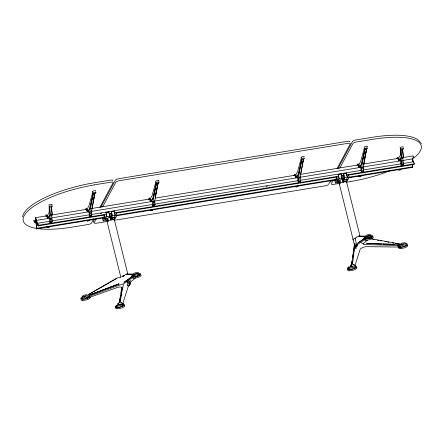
<?xml version="1.0" encoding="UTF-8"?>
<svg xmlns="http://www.w3.org/2000/svg" width="444" height="444" viewBox="0 0 444 444"><rect width="100%" height="100%" fill="white"/><g stroke="black" fill="none" stroke-linecap="round" stroke-linejoin="round"><path stroke-width="0.67" d="M123.499 284.549L119.503 302.719M352.07 261.61L351.687 264.752L350.549 265.773L351.687 264.752L352.164 261.705M397.891 245.554L397.874 246.176L397.946 245.299M352.63 257.531L354.578 243.251M352.925 256.216L354.534 244.555M119.691 301.726L120.169 298.296M120.84 293.495L121.695 287.324M120.313 301.626L121.695 292.302M355.566 265.728L353.152 264.513L352.503 263.658L353.874 254.334M93.007 202.048L94.872 193.362L91.475 211.788L91.836 215.174L90.182 215.445L89.816 212.06L93.218 193.634L92.729 193.268L93.684 192.507L95.632 192.191L96.076 192.391L95.876 192.757L94.872 193.362L93.218 193.634L89.644 208.397L88.079 211.166L87.129 211.688L86.425 209.402L86.219 209.746M155.6 194.389L158.042 183.033L154.645 201.459L155.006 204.845L153.352 205.117L152.986 201.726L156.388 183.3L155.899 182.939L156.854 182.179L158.802 181.862L159.246 182.057L159.046 182.429L158.042 183.033L156.388 183.3L152.814 198.068L151.249 200.838L150.294 201.36L149.456 199.117M302.159 165.268L303.452 159.252L300.05 177.678L300.416 181.069L298.762 181.341L298.396 177.95L301.792 159.524L301.304 159.163L303.296 158.131L304.651 158.28L303.452 159.252L301.792 159.524L298.224 174.292L296.659 177.062L295.959 174.548L297.491 171.834L301.298 158.075M364.752 157.609L366.616 148.923L363.22 167.349L363.586 170.74L361.927 171.007L361.566 167.621L364.962 149.195L364.474 148.834L366.466 147.797L367.821 147.952L366.616 148.923L364.962 149.195L361.394 163.964L359.829 166.733L359.129 164.219L360.661 161.505L364.285 148.401M94.872 193.362L92.124 207.992L91.569 209.091M155.289 197.663L158.042 183.033M300.699 173.887L303.452 159.252M366.616 148.923L363.869 163.559L363.32 164.652M49.722 221.29L37.657 223.26L37.673 223.648L36.541 220.379L36.73 219.447L36.258 219.009C35.714 221.467 37.263 223.732 38.134 225.891L104.273 215.074M93.218 193.634L90.054 208.33L88.689 210.894L89.738 216.9L89.993 215.179L90.182 215.445M156.388 183.3L153.224 198.002L151.854 200.56L152.908 206.571L153.163 204.845L153.352 205.117M301.792 159.524L298.634 174.226L297.264 176.784L298.312 182.789L298.568 181.069L299.672 180.891M364.962 149.195L361.805 163.897L360.434 166.456L361.483 172.461L361.738 170.74L361.927 171.007M294.794 175.635L294.999 175.297L295.704 177.583L295.521 175.58A2.253 0.561 80.7 0 0 294.594 174.259L293.889 175.574M357.964 165.307L358.169 164.968L358.874 167.255L358.691 165.251A2.253 0.561 80.7 0 0 357.759 163.93L357.059 165.24M397.696 158.808L397.902 158.469L398.607 160.756L398.423 158.752A2.253 0.561 80.7 0 0 397.491 157.431L396.792 158.747M92.718 192.18L88.917 205.938L87.379 208.652L88.079 211.166M155.888 181.851L152.087 195.61L150.549 198.324L151.249 200.838M351.698 264.33L351.881 263.758M365.246 236.286L357.881 236.269L355.55 238.012L355.228 238.922L356.221 242.935L355.539 245.077L356.299 248.346L355.194 248.079L339.288 183.777M116.012 307.026A4.113 1.232 -13.9 0 0 121.107 306.66A4.113 1.232 -13.9 0 0 123.576 304.501L122.699 303.868L128 287.151L130.32 284.243L129.742 282.001L130.475 280.43M113.858 219.941L115.246 217.149L112.643 217.577L113.187 219.78M346.043 181.973L347.436 179.182L344.827 179.609L345.377 181.812M51.837 215.59L52.392 214.491L51.326 206.982L52.331 206.377L52.531 206.01L52.087 205.811L50.139 206.133L49.184 206.893L49.673 207.254L50.327 214.829L48.957 217.388L50.005 223.393L50.261 221.673L52.109 221.673L51.621 214.963M403.047 158.158L403.602 157.059L402.536 149.55L403.541 148.945L403.74 148.579L403.296 148.379L401.348 148.701L400.394 149.462L400.882 149.822L401.537 157.398L400.166 159.957L401.215 165.967L401.47 164.241L402.575 164.064M102.686 218.043L36.547 228.86L36.863 228.266L36.569 224.714L35.598 220.796L36.702 220.613M38.134 225.891L38.45 225.297L37.657 223.26M45.582 216.178L46.281 214.863A2.253 0.561 80.7 0 1 47.214 216.184L47.397 218.187L46.553 215.945M51.937 204.773L52.131 204.407L50.777 204.251L48.984 204.923L48.785 205.289L49.229 205.489M51.16 216.095L51.981 214.557L51.326 206.982L49.673 207.254L49.911 214.896L48.346 217.665L47.608 217.788M48.096 226.962L47.802 227.517L47.419 226.978L47.441 227.561L49.456 227.245L49.756 226.69M51.659 223.127L51.915 221.406L52.109 221.673M85.315 209.679L86.014 208.364A2.253 0.561 80.7 0 1 86.946 209.685L87.34 211.288M95.482 191.153L95.676 190.787L94.322 190.631L92.53 191.297L92.33 191.664L92.774 191.864M91.264 211.011L91.481 210.611M87.829 220.463L87.535 221.018L87.152 220.485L87.174 221.068L89.189 220.746L89.483 220.191M91.392 216.628L91.647 214.907L91.836 215.174M93.745 218.864L91.481 223.088A2.764 0.827 -13.9 0 1 88.334 224.464L71.778 227.173A61.644 18.437 -13.9 0 1 24.165 215.673A61.644 18.437 -13.9 0 1 94.406 184.904M99.883 207.398L113.126 182.656A2.764 0.827 -13.9 0 0 110.994 182.14L94.439 184.848M94.361 219.414L93.717 220.618A3.036 0.91 -13.9 0 0 93.723 220.979M100.821 207.348L115.346 180.209A3.036 0.91 -13.9 0 1 118.809 178.693L347.424 141.309A3.036 0.91 -13.9 0 1 349.772 141.875M96.476 218.42L94.217 222.638A3.036 0.91 -13.9 0 0 96.564 223.204L107.515 221.417M102.614 206.96L115.851 182.229A3.036 0.91 -13.9 0 1 119.308 180.714L347.924 143.329A3.036 0.91 -13.9 0 1 350.272 143.895L337.035 168.626M103.208 220.912L105.156 217.277L104.462 214.469L103.974 215.379L104.373 216.983L103.002 217.194L102.514 218.104L103.208 220.912L107.126 220.546M109.002 218.032L109.968 216.217L108.93 212.004L106.033 212.482L106.915 216.988L105.156 217.277M104.373 216.983L103.397 218.798L103.002 217.194M105.073 218.814L107.393 220.729L107.431 221.828L107.237 221.023L104.912 219.108L107.676 218.387L108.419 221.395M108.93 212.004L107.609 212.493M106.915 216.988L106.033 212.482M113.892 218.06L115.351 215.34L114.308 211.128L111.411 211.599L111.377 215.279M114.152 211.422L114.308 211.128M112.293 216.111L111.999 214.907L109.513 215.312L109.812 216.517L112.454 215.812L111.411 211.599M115.09 217.449L115.246 217.149M116.256 212.543L116.95 215.346L115.002 218.986L113.831 219.175M155.5 181.335L157.492 180.303L158.847 180.453L158.652 180.819M148.479 199.35L149.184 198.035A2.253 0.561 80.7 0 1 150.116 199.356L150.51 200.96M150.999 210.134L150.699 210.689L150.322 210.151L150.344 210.739L152.359 210.417L152.653 209.862M154.562 206.299L154.817 204.579L155.006 204.845M304.057 157.043L304.257 156.677L302.902 156.527L301.104 157.193L300.91 157.559L301.354 157.759M299.844 176.906L300.055 176.507M296.409 186.358L296.109 186.913L295.732 186.375L295.754 186.957L297.763 186.641L298.063 186.086M299.972 182.523L300.227 180.797L300.416 181.069M328.638 184.304L330.575 180.686M331.518 180.63L330.874 181.84A2.764 0.827 -13.9 0 0 330.88 182.168M337.978 168.559L352.519 141.403A2.764 0.827 -13.9 0 1 355.666 140.027L372.222 137.318A61.644 18.437 -13.9 0 1 420.446 142.757M333.311 180.236L331.374 183.86A2.764 0.827 -13.9 0 0 333.511 184.377L340.132 183.294M339.771 168.171L353.019 143.429A2.764 0.827 -13.9 0 1 356.166 142.047L372.721 139.338A61.644 18.437 -13.9 0 1 412.531 158.93L413.63 162.171L413.619 161.783L402.919 163.531M335.398 182.945L337.346 179.309L336.646 176.501L336.164 177.411L336.558 179.015L335.187 179.226L334.704 180.136L335.398 182.945L337.157 182.656M337.346 179.309L339.099 179.021L338.217 174.514L341.114 174.037L341.997 178.549L344.483 178.138L344.183 176.94L341.702 177.345L341.997 178.549M336.558 179.015L335.586 180.83L335.187 179.226M337.257 180.847L339.582 182.762L339.621 183.86L339.421 183.056L337.101 181.141L339.865 180.419L340.409 182.628M341.114 174.037L341.303 175.741M338.217 174.514L339.26 178.727L336.996 182.956L339.31 182.573M343.567 177.311L343.601 173.632L346.498 173.16L347.535 177.372L346.337 179.62M346.337 173.454L346.498 173.16M343.667 179.659L344.638 177.844L343.601 173.632M343.234 182.051L343.073 182.345L342.33 179.337L342.829 178.405L343.234 182.051L344.061 181.912L343.656 178.272M347.275 179.481L347.436 179.182M348.44 174.57L349.139 177.378L347.191 181.019L346.02 181.208M367.227 146.714L367.421 146.348L366.067 146.193L364.274 146.864L364.08 147.23L364.518 147.43M363.014 166.578L363.225 166.178M359.573 176.029L359.279 176.584L358.902 176.046L358.919 176.629L360.933 176.312L361.233 175.757M363.142 172.189L363.397 170.468L363.586 170.74M403.146 147.341L403.341 146.975L401.987 146.825L400.194 147.491L399.994 147.858L400.438 148.057M402.369 158.663L403.191 157.126L402.536 149.55L400.882 149.822L401.126 157.465L399.556 160.234L398.862 157.72L400.394 155.006L400.388 148.374M399.306 169.53L399.012 170.085L398.629 169.547L398.651 170.13L400.666 169.813L400.965 169.258M402.869 165.695L403.124 163.975L403.319 164.241L401.47 164.241M349.101 177.75L412.504 167.382L412.82 166.789L412.57 164.363M413.619 161.783L414.413 163.819L414.091 164.413L348.634 175.114M381.707 243.984L366.455 243.456L398.49 244.439L397.902 243.601L370.734 238.672M127.511 285.969L128.111 284.926M365.567 237.829L357.259 243.345L355.661 245.748L356.893 244.305M366.394 237.279L358.125 242.862M349.4 267.377L350.743 266.572L355.056 247.497L357.376 244.589L364.913 239.466M347.852 267.638L348.607 266.678M81.957 296.326L83.944 295.155L86.924 294.666M124.487 282.062L133.977 275.591M123.843 282.351L133.383 275.796M135.792 277.7L130.963 281.613L130.175 283.655L129.076 283.389L128.244 280.047M367.443 240.165L363.148 243.645A5.195 1.554 -13.9 0 0 367.055 244.589L398.867 245.493L401.504 244.627M132.19 277.8L125.186 282.556A5.195 1.554 -13.9 0 1 119.425 285.081L90.077 295.987M412.47 158.108L412.498 158.902L403.169 160.428M87.807 294.883L116.988 278.055L120.651 277.15M137.207 275.591L139 274.52M137.401 276.39L139.194 275.319M369.391 237.623L367.854 237.041L369.391 237.623L371.184 236.552M369.591 238.422L371.384 237.351M88.994 294.317L116.828 278.355M79.865 221.65L80.625 221.256M35.526 217.682L35.681 219.719L35.914 218.925L35.526 217.682L47.053 215.795M412.953 156.016L413.375 156.405L413.519 157.836L413.042 157.392M133.478 273.454L136.341 272.499L138.639 272.61M117.105 304.046L118.404 303.474M365.662 235.487L368.531 234.532L370.823 234.643M355.91 246.742L357.537 246.032L357.204 244.694M36.547 228.86L36.219 224.725L35.587 222.161L35.198 222.311L35.226 220.94L35.598 220.796M89.555 295.049L118.82 283.949M89.66 295.01L119.081 283.938L89.699 294.933M89.927 297.241L118.315 287.151A5.195 1.554 -13.9 0 1 122.222 288.095L118.559 304.54L116.766 305.616A4.113 1.232 -13.9 0 0 115.862 306.404M86.447 297.541L88.556 296.842M86.647 298.34L89.283 297.474M400.122 243.812L397.902 243.601L398.668 244.694L401.304 243.823M124.714 275.685L122.294 276.446L123.937 275.741L125.713 274.237L133.061 274.253M143.029 211.322L141.087 211.638M288.439 187.546L286.053 187.662M351.609 177.212L349.217 177.334M401.42 243.24L404.401 242.751L406.399 243.462M49.911 214.896L52.392 214.491M403.602 157.059L401.126 157.465M51.843 215.013L86.752 209.307M91.547 208.519L149.728 199.006M155.2 198.113L295.521 175.164M300.311 174.381L358.497 164.868M363.286 164.086L398.196 158.375M402.986 157.592L413.142 155.933M295.92 177.184L297.985 176.845M359.085 166.855L360.861 166.561M398.817 160.356L400.888 160.018M36.541 220.379L49.29 218.298M52.026 217.849L88.989 211.805M91.042 211.466L152.647 201.393M154.018 201.171L297.758 177.667M299.811 177.328L360.733 167.371M362.787 167.033L400.433 160.878M35.226 220.94L36.464 220.735M50.45 221.945L50.089 218.553L51.743 218.282M89.816 212.06L91.475 211.788M152.986 201.726L154.645 201.459M298.396 177.95L300.05 177.678M361.566 167.621L363.22 167.349M401.659 164.513L401.298 161.122L402.952 160.856L402.83 157.531M50.372 219.702L52.026 219.43M90.104 213.209L91.758 212.937M153.269 202.875L154.928 202.608M298.679 179.099L300.333 178.827M361.849 168.77L363.503 168.498M401.581 162.271L403.235 162.005L402.952 160.856M51.776 220.951L89.427 214.796M91.481 214.463L153.08 204.384M154.451 204.162L298.19 180.658M300.244 180.32L361.166 170.363M363.22 170.024L400.865 163.869M100.388 213.392L101.759 213.17M266.034 186.308L267.405 186.086M338.062 174.808L339.799 174.525M343.44 173.931L345.177 173.648M50.305 222.838L51.959 222.572M90.038 216.345L91.692 216.073M153.202 206.016L154.862 205.744M298.612 182.234L300.266 181.962M361.782 171.906L363.436 171.634M401.515 165.407L403.169 165.14M38.45 225.297L106.649 214.147M108.702 213.808L111.438 213.364M114.175 212.915L338.689 176.201M341.425 175.752L344.161 175.308M346.215 174.969L414.413 163.819M109.751 214.18L111.805 213.842M115.912 213.17L337.002 177.017M341.109 176.346L343.845 175.902M107.071 216.694L109.968 216.217M112.454 215.812L115.351 215.34M339.26 178.727L342.158 178.249M344.638 177.844L347.535 177.372M36.863 228.266L104.373 217.227M116.694 215.212L335.731 179.393M348.734 177.267L412.82 166.789M115.19 215.634L116.95 215.346M349.139 177.378L347.38 177.667L346.686 174.858M116.378 215.806L334.726 180.098M104.912 219.108L106.216 218.898M113.137 217.765L114.435 217.554M337.101 181.141L339.704 180.719M346.753 182.207L350.061 181.668M114.358 220.296L325.18 185.82A3.036 0.91 -13.9 0 0 328.205 184.743M78.827 221.922L77.472 221.772M358.708 236.136L365.246 236.175M126.54 274.098L133.716 274.148M383.089 244.028L394.183 244.411M400.194 247.069L365.945 246.659A5.195 1.554 -13.9 0 0 360.184 249.184L354.884 265.901L355.766 266.533M372.621 239.322L373.981 239.566M377.383 240.171L378.743 240.415M380.103 240.659L381.463 240.903M384.865 241.508L386.225 241.752M387.584 241.997L388.944 242.241M392.341 242.851L393.7 243.09M395.066 243.334L397.785 243.823M363.159 243.512L361.089 242.729M354.684 265.096L353.152 264.513L352.503 263.658M365.451 239.1L364.574 238.467A4.113 1.232 -13.9 0 0 368.642 238.4A4.113 1.232 -13.9 0 0 372.288 236.563M133.267 277.067L132.384 276.434A4.113 1.232 -13.9 0 0 136.458 276.368A4.113 1.232 -13.9 0 0 140.099 274.531M122.5 303.063L123.377 303.696M129.742 282.001L128.588 280.158M400.666 169.813L400.288 169.281L400.31 169.863M297.763 186.641L297.386 186.103L297.408 186.691M151.976 209.884L152.359 210.417M89.189 220.746L88.811 220.213L88.828 220.796M46.714 226.534L47.441 227.561M37.041 223.826L37.951 225.152M421.223 143.329L421.362 143.895M412.193 159.08L412.837 161.694M412.271 166.445L412.504 167.382M346.592 181.973L360.045 236.336M343.428 180.308L343.7 181.407M339.838 181.269L340.248 182.922M114.497 212.826L115.052 215.074M114.408 219.941L127.861 274.303M112.621 218.426L112.893 219.525M127.178 280.836L128.033 282.989L129.015 283.361L129.459 284.993L127.833 285.703L126.679 281.024M111.244 218.276L111.516 219.375M110.689 219.514L110.145 217.305L110.645 216.372L111.044 220.019L111.871 219.885L111.472 216.239M107.653 219.236L107.925 220.341M120.885 277.439L107.243 222.333A3.896 1.166 -13.9 0 1 110.55 220.008A3.896 1.166 -13.9 0 1 114.546 220.529M93.712 222.483L93.512 221.301M48.346 217.665L47.647 215.151L49.184 212.437L49.173 206.466M354.812 246.437L354.95 247.086M402.48 151.349L402.641 152.647M51.271 208.78L51.432 210.079M38.245 224.986L38.295 226.068M36.569 224.714L36.68 227.528M412.598 164.863L412.637 166.05M403.235 162.005L403.319 164.241M402.536 149.55L402.636 152.214M400.882 149.822L400.932 151.154M401.176 157.798L401.298 161.122M360.556 175.774L360.578 176.357M51.326 206.982L51.449 210.306M49.673 207.254L49.722 208.586M49.967 215.229L50.089 218.553M112.626 180.636A2.764 0.827 -13.9 0 0 110.489 180.12L93.939 182.823A61.644 18.437 -13.9 0 0 23.682 213.625A61.644 18.437 -13.9 0 0 22.622 216.839M390.126 170.668A61.644 18.437 -13.9 0 1 350.094 181.613M121.739 276.69A3.896 1.166 -13.9 0 1 124.67 275.619M118.481 304.861A4.113 1.232 -13.9 0 1 120.041 304.445M120.552 304.351A4.113 1.232 -13.9 0 1 122.416 304.218M132.234 275.813A4.113 1.232 -13.9 0 1 134.854 274.275M135.353 274.12A4.113 1.232 -13.9 0 1 136.413 273.859M137.59 273.671A4.113 1.232 -13.9 0 1 138.789 273.632M80.958 298.901A4.762 1.426 -13.9 0 1 85.403 295.965A4.762 1.426 -13.9 0 1 89.666 296.992A4.762 1.426 -13.9 0 1 82.301 299.228M89.266 296.797A4.113 1.232 -13.9 0 1 85.625 298.634A4.113 1.232 -13.9 0 1 81.552 298.701M82.307 297.291A4.113 1.232 -13.9 0 1 84.021 296.542M84.521 296.387A4.113 1.232 -13.9 0 1 86.092 296.031M127.195 273.365A3.463 1.038 -13.9 0 1 127.323 273.881M107.598 218.537A2.597 0.777 -13.9 0 1 110.556 217.238M111.733 217.155A2.597 0.777 -13.9 0 1 112.565 217.727M353.208 240.06A3.896 1.166 -13.9 0 1 355.55 238.012M355.91 267.149A4.113 1.232 -13.9 0 1 352.27 268.992A4.113 1.232 -13.9 0 1 348.196 269.058M348.052 268.437A4.113 1.232 -13.9 0 1 348.951 267.649M350.671 266.894A4.113 1.232 -13.9 0 1 352.736 266.383M364.424 237.845A4.113 1.232 -13.9 0 1 366.411 236.535M367.044 236.302A4.113 1.232 -13.9 0 1 370.418 235.659M398.435 246.986A4.762 1.426 -13.9 0 1 402.886 244.05A4.762 1.426 -13.9 0 1 407.148 245.077A4.762 1.426 -13.9 0 1 399.783 247.314M406.743 244.883A4.113 1.232 -13.9 0 1 403.102 246.72A4.113 1.232 -13.9 0 1 399.034 246.786M402.525 244.333A4.113 1.232 -13.9 0 1 403.568 244.117M359.385 235.398A3.463 1.038 -13.9 0 1 359.507 235.914M339.876 180.958A2.597 0.777 -13.9 0 1 342.746 179.271M343.922 179.187A2.597 0.777 -13.9 0 1 344.749 179.759M339.427 184.365A3.896 1.166 -13.9 0 1 342.735 182.04A3.896 1.166 -13.9 0 1 346.736 182.562M33.96 220.341L34.371 222.45L34.399 221.073L33.96 220.341M121.384 302.991L120.751 302.098L121.384 302.991M116.761 307.548A4.762 1.426 -13.9 0 0 124.348 305.017A4.762 1.426 -13.9 0 0 118.276 304.723A4.762 1.426 -13.9 0 0 116.761 307.548M117.061 308.752A4.762 1.426 -13.9 0 0 124.642 306.221A4.762 1.426 -13.9 0 0 118.57 305.922A4.762 1.426 -13.9 0 0 117.061 308.752M133.133 276.956A4.762 1.426 -13.9 0 0 140.72 274.425A4.762 1.426 -13.9 0 0 134.649 274.131A4.762 1.426 -13.9 0 0 133.133 276.956M133.433 278.16A4.762 1.426 -13.9 0 0 141.02 275.63A4.762 1.426 -13.9 0 0 134.948 275.336A4.762 1.426 -13.9 0 0 133.433 278.16M82.601 300.433A4.762 1.426 -13.9 0 0 90.188 297.902A4.762 1.426 -13.9 0 0 84.116 297.602A4.762 1.426 -13.9 0 0 82.601 300.433M348.945 269.58A4.762 1.426 -13.9 0 0 356.532 267.049A4.762 1.426 -13.9 0 0 350.46 266.755A4.762 1.426 -13.9 0 0 348.945 269.58M349.245 270.785A4.762 1.426 -13.9 0 0 356.832 268.254A4.762 1.426 -13.9 0 0 350.76 267.954A4.762 1.426 -13.9 0 0 349.245 270.785M365.323 238.989A4.762 1.426 -13.9 0 0 372.91 236.458A4.762 1.426 -13.9 0 0 366.838 236.164A4.762 1.426 -13.9 0 0 365.323 238.989M365.617 240.193A4.762 1.426 -13.9 0 0 373.204 237.662A4.762 1.426 -13.9 0 0 367.133 237.368A4.762 1.426 -13.9 0 0 365.617 240.193M400.077 248.518A4.762 1.426 -13.9 0 0 407.664 245.987A4.762 1.426 -13.9 0 0 401.592 245.687A4.762 1.426 -13.9 0 0 400.077 248.518"/></g></svg>
